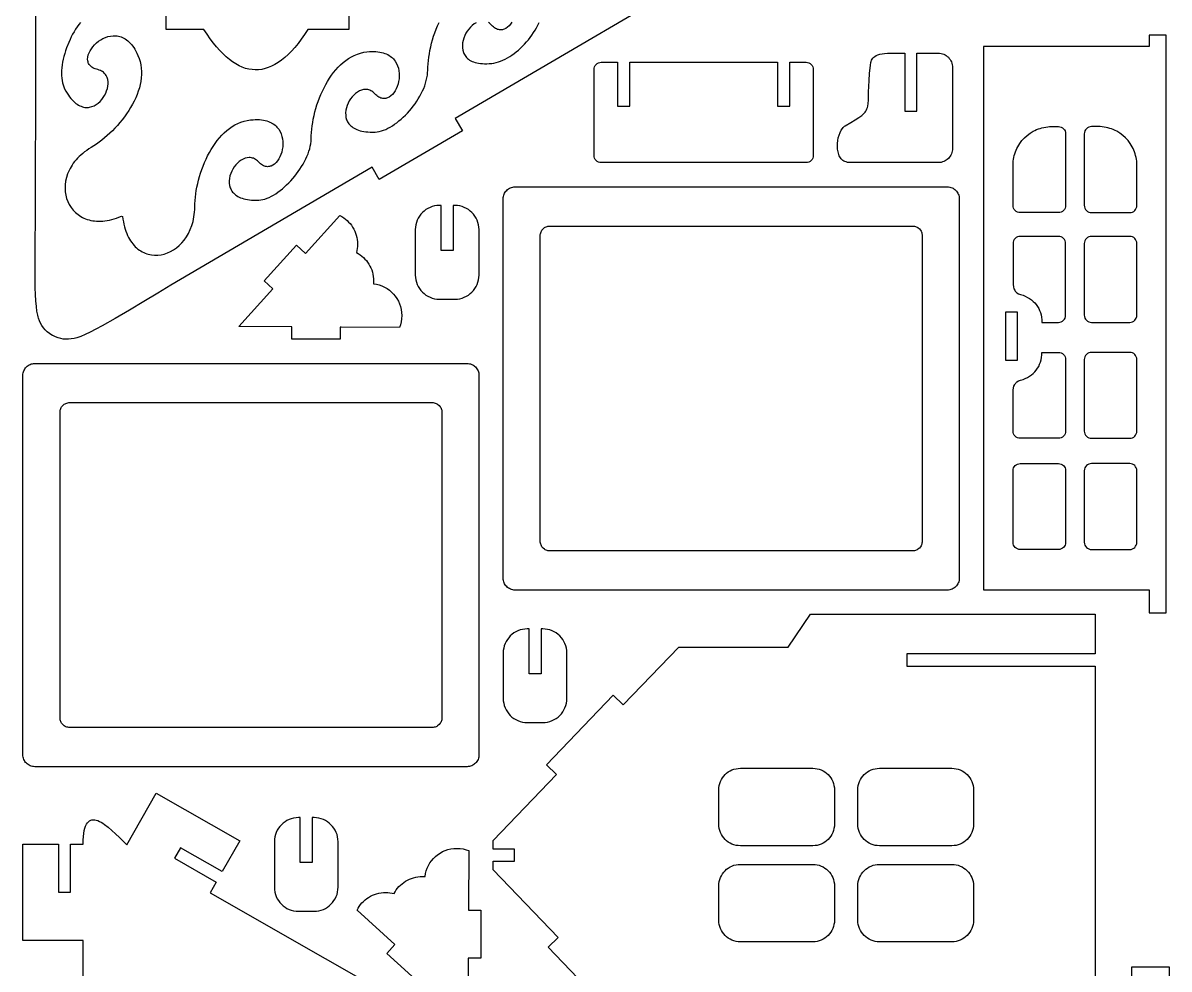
# Model space of a CAD drawing. Extents: x -399 to 499, y -399 to 499.
# Drawn here: x -399.4 to -209, y 244 to 401.2 of the extents above; entities that cross this region are included whole.
import ezdxf

# ---------------------------------------------------------------- set-up
doc = ezdxf.new("R2010")
doc.units = 0
doc.layers.add('DEFAULT_LAYER', color=1, linetype='CONTINUOUS')

msp = doc.modelspace()

# ---------------------------------------------------------------- linework, layer by layer
at = {"layer": 'DEFAULT_LAYER'}
for points in [[(-345.28, 476.3), (-345.28, 400.1), (-352.07, 400.1), (-352.63, 399.28), (-353.18, 398.5), (-353.73, 397.79), (-354.28, 397.13), (-354.83, 396.52), (-355.38, 395.97), (-355.93, 395.47), (-356.48, 395.02), (-357.03, 394.64), (-357.57, 394.3), (-358.12, 394.02), (-358.66, 393.79), (-359.2, 393.61), (-359.75, 393.49), (-360.29, 393.42), (-360.83, 393.4), (-361.37, 393.44), (-361.91, 393.52), (-362.44, 393.66), (-362.98, 393.85), (-363.52, 394.09), (-364.05, 394.39), (-364.59, 394.73), (-365.12, 395.13), (-365.65, 395.57), (-366.19, 396.07), (-366.72, 396.62), (-367.25, 397.22), (-367.78, 397.86), (-368.3, 398.56), (-368.83, 399.31), (-369.36, 400.1), (-375.62, 400.1), (-375.62, 400.1), (-375.62, 476.3)], [(-278.61, 414.06), (-327.61, 385.32), (-326.42, 383.28), (-340.22, 375.19), (-341.41, 377.23), (-355.57, 368.93), (-355.57, 368.94), (-374.84, 357.61), (-374.85, 357.62), (-377.02, 356.33), (-379.36, 354.92), (-381.75, 353.49), (-384.1, 352.11), (-386.29, 350.87), (-387.3, 350.32), (-388.24, 349.84), (-389.08, 349.44), (-389.82, 349.12), (-390.45, 348.9), (-390.71, 348.82), (-390.94, 348.78), (-391.42, 348.7), (-391.88, 348.66), (-392.31, 348.65), (-392.74, 348.69), (-393.16, 348.76), (-393.59, 348.89), (-394.03, 349.06), (-394.49, 349.28), (-394.5, 349.27), (-394.61, 349.34), (-395.01, 349.61), (-395.38, 349.9), (-395.71, 350.22), (-396.01, 350.56), (-396.27, 350.92), (-396.49, 351.3), (-396.68, 351.71), (-396.83, 352.15), (-396.91, 352.37), (-396.98, 352.63), (-397.1, 353.29), (-397.2, 354.09), (-397.28, 355.02), (-397.34, 356.07), (-397.38, 357.22), (-397.41, 359.74), (-397.41, 362.46), (-397.38, 365.25), (-397.35, 367.97), (-397.33, 370.5), (-397.34, 370.5), (-397.3, 392.86), (-397.31, 392.86), (-397.3, 409.05)], [(-389.89, 401.28), (-390.16, 400.92), (-390.43, 400.55), (-390.69, 400.15), (-390.93, 399.75), (-391.17, 399.32), (-391.4, 398.89), (-391.61, 398.44), (-391.82, 397.98), (-392.18, 397.05), (-392.34, 396.58), (-392.49, 396.1), (-392.62, 395.63), (-392.73, 395.16), (-392.83, 394.69), (-392.9, 394.22), (-392.96, 393.76), (-393, 393.31), (-393.02, 392.87), (-393.01, 392.45), (-392.99, 392.03), (-392.94, 391.64), (-392.87, 391.26), (-392.77, 390.9), (-392.65, 390.56), (-392.5, 390.24), (-392.3, 389.87), (-392.09, 389.53), (-391.88, 389.22), (-391.68, 388.93), (-391.47, 388.66), (-391.25, 388.42), (-391.04, 388.2), (-390.83, 388.01), (-390.62, 387.83), (-390.4, 387.68), (-390.19, 387.55), (-389.98, 387.44), (-389.77, 387.35), (-389.56, 387.28), (-389.35, 387.22), (-389.15, 387.18), (-388.94, 387.16), (-388.74, 387.16), (-388.54, 387.17), (-388.35, 387.2), (-387.96, 387.3), (-387.6, 387.45), (-387.25, 387.64), (-386.92, 387.88), (-386.62, 388.15), (-386.34, 388.46), (-386.09, 388.79), (-385.87, 389.15), (-385.68, 389.52), (-385.52, 389.9), (-385.4, 390.29), (-385.32, 390.68), (-385.28, 391.07), (-385.29, 391.44), (-385.34, 391.8), (-385.45, 392.14), (-385.6, 392.46), (-385.69, 392.61), (-385.8, 392.75), (-385.93, 392.88), (-386.07, 393), (-386.22, 393.11), (-386.39, 393.21), (-386.57, 393.3), (-386.77, 393.38), (-386.98, 393.44), (-387.21, 393.5), (-387.42, 393.56), (-387.62, 393.64), (-387.8, 393.73), (-387.96, 393.83), (-388.1, 393.94), (-388.23, 394.05), (-388.34, 394.18), (-388.43, 394.31), (-388.51, 394.44), (-388.57, 394.59), (-388.62, 394.74), (-388.65, 394.89), (-388.68, 395.21), (-388.65, 395.54), (-388.57, 395.89), (-388.44, 396.23), (-388.27, 396.58), (-388.06, 396.92), (-387.81, 397.25), (-387.53, 397.57), (-387.22, 397.87), (-386.88, 398.15), (-386.51, 398.4), (-386.13, 398.61), (-385.72, 398.8), (-385.3, 398.94), (-384.87, 399.03), (-384.44, 399.08), (-383.99, 399.07), (-383.77, 399.04), (-383.55, 399), (-383.33, 398.95), (-383.11, 398.87), (-382.89, 398.78), (-382.67, 398.67), (-382.45, 398.55), (-382.24, 398.4), (-382.03, 398.24), (-381.82, 398.06), (-381.61, 397.85), (-381.41, 397.63), (-381.22, 397.38), (-381.03, 397.12), (-380.84, 396.82), (-380.66, 396.51), (-380.48, 396.17), (-380.32, 395.81), (-380.11, 395.3), (-379.95, 394.77), (-379.83, 394.24), (-379.76, 393.7), (-379.72, 393.15), (-379.73, 392.61), (-379.77, 392.06), (-379.84, 391.5), (-379.95, 390.95), (-380.09, 390.4), (-380.27, 389.85), (-380.47, 389.3), (-380.7, 388.75), (-380.95, 388.21), (-381.23, 387.68), (-381.54, 387.15), (-381.86, 386.63), (-382.2, 386.12), (-382.56, 385.62), (-382.94, 385.13), (-383.33, 384.65), (-383.73, 384.19), (-384.15, 383.74), (-384.57, 383.3), (-385, 382.88), (-385.44, 382.48), (-385.88, 382.1), (-386.33, 381.73), (-386.78, 381.39), (-387.23, 381.07), (-387.67, 380.77), (-388.11, 380.5), (-388.49, 380.26), (-388.84, 380.02), (-389.18, 379.78), (-389.5, 379.52), (-389.8, 379.26), (-390.09, 379), (-390.36, 378.72), (-390.61, 378.45), (-390.84, 378.17), (-391.06, 377.88), (-391.26, 377.59), (-391.44, 377.3), (-391.61, 377.01), (-391.76, 376.71), (-392.02, 376.11), (-392.21, 375.51), (-392.35, 374.91), (-392.43, 374.31), (-392.44, 373.72), (-392.41, 373.15), (-392.32, 372.58), (-392.17, 372.04), (-391.98, 371.51), (-391.73, 371.02), (-391.44, 370.55), (-391.1, 370.11), (-390.71, 369.72), (-390.5, 369.53), (-390.28, 369.36), (-390.05, 369.2), (-389.81, 369.04), (-389.56, 368.9), (-389.3, 368.78), (-389.03, 368.66), (-388.74, 368.56), (-388.45, 368.47), (-388.15, 368.4), (-387.84, 368.34), (-387.53, 368.3), (-387.2, 368.27), (-386.86, 368.26), (-386.52, 368.26), (-386.17, 368.28), (-385.81, 368.32), (-385.44, 368.38), (-385.06, 368.45), (-384.68, 368.55), (-384.29, 368.66), (-383.89, 368.79), (-383.49, 368.94), (-383.08, 369.12), (-382.88, 369.06), (-382.82, 368.61), (-382.75, 368.17), (-382.66, 367.75), (-382.56, 367.34), (-382.45, 366.96), (-382.33, 366.59), (-382.19, 366.24), (-382.05, 365.9), (-381.89, 365.58), (-381.72, 365.28), (-381.55, 365), (-381.36, 364.73), (-381.17, 364.48), (-380.97, 364.25), (-380.76, 364.03), (-380.54, 363.83), (-380.32, 363.64), (-380.09, 363.47), (-379.85, 363.32), (-379.61, 363.18), (-379.37, 363.06), (-379.12, 362.95), (-378.86, 362.86), (-378.61, 362.78), (-378.35, 362.72), (-378.09, 362.67), (-377.56, 362.62), (-377.02, 362.63), (-376.49, 362.69), (-375.95, 362.81), (-375.43, 362.99), (-374.91, 363.21), (-374.41, 363.5), (-373.93, 363.83), (-373.47, 364.21), (-373.03, 364.65), (-372.63, 365.13), (-372.25, 365.66), (-371.92, 366.24), (-371.62, 366.86), (-371.37, 367.53), (-371.26, 367.88), (-371.17, 368.24), (-371.08, 368.61), (-371.02, 368.99), (-370.96, 369.38), (-370.92, 369.79), (-370.89, 370.2), (-370.88, 370.62), (-370.87, 371.14), (-370.83, 371.68), (-370.78, 372.23), (-370.71, 372.79), (-370.63, 373.36), (-370.52, 373.93), (-370.39, 374.51), (-370.25, 375.1), (-370.09, 375.68), (-369.91, 376.27), (-369.71, 376.85), (-369.5, 377.43), (-369.26, 378), (-369.01, 378.57), (-368.74, 379.12), (-368.46, 379.66), (-368.16, 380.19), (-367.84, 380.7), (-367.5, 381.19), (-367.14, 381.67), (-366.77, 382.12), (-366.38, 382.55), (-365.98, 382.95), (-365.56, 383.32), (-365.12, 383.67), (-364.67, 383.98), (-364.2, 384.26), (-363.71, 384.5), (-363.21, 384.71), (-362.69, 384.88), (-362.15, 385.01), (-361.6, 385.09), (-361.2, 385.13), (-360.82, 385.15), (-360.46, 385.15), (-360.12, 385.14), (-359.79, 385.11), (-359.48, 385.06), (-359.18, 385), (-358.91, 384.93), (-358.64, 384.84), (-358.39, 384.74), (-358.16, 384.63), (-357.94, 384.51), (-357.74, 384.37), (-357.55, 384.23), (-357.38, 384.07), (-357.22, 383.91), (-357.07, 383.74), (-356.93, 383.56), (-356.7, 383.18), (-356.52, 382.78), (-356.39, 382.36), (-356.3, 381.93), (-356.25, 381.49), (-356.24, 381.05), (-356.27, 380.61), (-356.34, 380.17), (-356.44, 379.75), (-356.57, 379.35), (-356.73, 378.97), (-356.92, 378.61), (-357.13, 378.29), (-357.37, 378), (-357.62, 377.76), (-357.9, 377.57), (-358.19, 377.43), (-358.33, 377.38), (-358.49, 377.34), (-358.64, 377.33), (-358.8, 377.32), (-358.96, 377.34), (-359.12, 377.37), (-359.29, 377.42), (-359.45, 377.49), (-359.62, 377.58), (-359.78, 377.69), (-359.95, 377.82), (-360.12, 377.97), (-360.28, 378.14), (-360.44, 378.29), (-360.61, 378.43), (-360.78, 378.54), (-360.95, 378.63), (-361.12, 378.71), (-361.3, 378.76), (-361.47, 378.81), (-361.65, 378.83), (-361.82, 378.84), (-362.18, 378.81), (-362.52, 378.72), (-362.86, 378.59), (-363.19, 378.4), (-363.5, 378.18), (-363.8, 377.91), (-364.07, 377.61), (-364.32, 377.29), (-364.55, 376.93), (-364.74, 376.56), (-364.9, 376.18), (-365.03, 375.78), (-365.11, 375.38), (-365.15, 374.98), (-365.14, 374.58), (-365.09, 374.19), (-364.98, 373.81), (-364.9, 373.63), (-364.81, 373.45), (-364.71, 373.28), (-364.59, 373.11), (-364.45, 372.95), (-364.3, 372.8), (-364.13, 372.66), (-363.95, 372.52), (-363.74, 372.39), (-363.52, 372.28), (-363.28, 372.17), (-363.03, 372.07), (-362.75, 371.99), (-362.46, 371.92), (-362.14, 371.85), (-361.81, 371.81), (-361.45, 371.77), (-361.07, 371.75), (-360.67, 371.75), (-360.26, 371.76), (-359.92, 371.79), (-359.58, 371.85), (-359.23, 371.95), (-358.88, 372.07), (-358.52, 372.22), (-358.15, 372.4), (-357.79, 372.6), (-357.42, 372.83), (-357.06, 373.08), (-356.69, 373.35), (-356.33, 373.64), (-355.97, 373.95), (-355.62, 374.28), (-355.27, 374.62), (-354.93, 374.98), (-354.6, 375.35), (-354.28, 375.73), (-353.97, 376.12), (-353.68, 376.52), (-353.4, 376.93), (-353.13, 377.34), (-352.88, 377.76), (-352.64, 378.19), (-352.43, 378.61), (-352.24, 379.04), (-352.06, 379.46), (-351.92, 379.89), (-351.79, 380.31), (-351.69, 380.73), (-351.61, 381.14), (-351.57, 381.54), (-351.55, 381.93), (-351.54, 382.45), (-351.5, 382.99), (-351.45, 383.54), (-351.38, 384.1), (-351.29, 384.67), (-351.19, 385.24), (-351.06, 385.83), (-350.92, 386.41), (-350.76, 387), (-350.58, 387.58), (-350.38, 388.16), (-350.17, 388.74), (-349.93, 389.31), (-349.68, 389.88), (-349.41, 390.43), (-349.13, 390.97), (-348.82, 391.5), (-348.5, 392.01), (-348.17, 392.51), (-347.81, 392.98), (-347.44, 393.43), (-347.05, 393.86), (-346.65, 394.26), (-346.23, 394.63), (-345.79, 394.98), (-345.33, 395.29), (-344.86, 395.57), (-344.38, 395.82), (-343.87, 396.02), (-343.35, 396.19), (-342.82, 396.32), (-342.27, 396.4), (-341.87, 396.44), (-341.49, 396.46), (-341.13, 396.46), (-340.79, 396.45), (-340.46, 396.42), (-340.15, 396.37), (-339.85, 396.31), (-339.57, 396.24), (-339.31, 396.15), (-339.06, 396.05), (-338.83, 395.94), (-338.61, 395.82), (-338.41, 395.68), (-338.22, 395.54), (-338.04, 395.38), (-337.88, 395.22), (-337.74, 395.05), (-337.6, 394.87), (-337.37, 394.49), (-337.19, 394.09), (-337.05, 393.67), (-336.96, 393.24), (-336.92, 392.8), (-336.91, 392.36), (-336.94, 391.92), (-337.01, 391.48), (-337.11, 391.06), (-337.24, 390.66), (-337.4, 390.28), (-337.59, 389.92), (-337.8, 389.6), (-338.04, 389.32), (-338.29, 389.07), (-338.57, 388.88), (-338.85, 388.74), (-339, 388.69), (-339.16, 388.66), (-339.31, 388.64), (-339.47, 388.63), (-339.63, 388.65), (-339.79, 388.68), (-339.95, 388.73), (-340.12, 388.8), (-340.29, 388.89), (-340.45, 389), (-340.62, 389.13), (-340.79, 389.28), (-340.95, 389.45), (-341.11, 389.6), (-341.28, 389.74), (-341.45, 389.85), (-341.62, 389.94), (-341.79, 390.02), (-341.97, 390.08), (-342.14, 390.12), (-342.32, 390.14), (-342.49, 390.15), (-342.84, 390.12), (-343.19, 390.04), (-343.53, 389.9), (-343.86, 389.71), (-344.17, 389.49), (-344.47, 389.22), (-344.74, 388.92), (-344.99, 388.6), (-345.22, 388.25), (-345.41, 387.87), (-345.57, 387.49), (-345.69, 387.09), (-345.78, 386.69), (-345.82, 386.29), (-345.81, 385.89), (-345.76, 385.5), (-345.65, 385.12), (-345.57, 384.94), (-345.48, 384.76), (-345.38, 384.59), (-345.26, 384.42), (-345.12, 384.26), (-344.97, 384.11), (-344.8, 383.97), (-344.61, 383.83), (-344.41, 383.7), (-344.19, 383.59), (-343.95, 383.48), (-343.7, 383.38), (-343.42, 383.3), (-343.12, 383.23), (-342.81, 383.17), (-342.47, 383.12), (-342.12, 383.09), (-341.74, 383.07), (-341.34, 383.06), (-340.92, 383.07), (-340.58, 383.1), (-340.24, 383.16), (-339.88, 383.26), (-339.52, 383.38), (-339.16, 383.52), (-338.79, 383.7), (-338.42, 383.9), (-338.05, 384.12), (-337.68, 384.37), (-337.32, 384.63), (-336.95, 384.92), (-336.59, 385.23), (-336.24, 385.55), (-335.89, 385.89), (-335.55, 386.24), (-335.22, 386.61), (-334.9, 386.99), (-334.59, 387.38), (-334.29, 387.78), (-334.01, 388.2), (-333.74, 388.61), (-333.49, 389.04), (-333.26, 389.47), (-333.05, 389.9), (-332.85, 390.33), (-332.68, 390.77), (-332.53, 391.21), (-332.41, 391.64), (-332.31, 392.07), (-332.23, 392.5), (-332.19, 392.93), (-332.17, 393.34), (-332.17, 393.34), (-332.15, 393.86), (-332.12, 394.4), (-332.07, 394.95), (-332, 395.51), (-331.91, 396.08), (-331.81, 396.65), (-331.68, 397.24), (-331.54, 397.82), (-331.38, 398.41), (-331.2, 398.99), (-331, 399.57), (-330.78, 400.15), (-330.55, 400.72), (-330.3, 401.29)], [(-324.14, 401.23), (-324.47, 401.03), (-324.78, 400.79), (-325.07, 400.51), (-325.35, 400.19), (-325.6, 399.85), (-325.82, 399.48), (-326.02, 399.1), (-326.18, 398.7), (-326.3, 398.29), (-326.38, 397.88), (-326.42, 397.47), (-326.41, 397.06), (-326.36, 396.67), (-326.25, 396.29), (-326.17, 396.11), (-326.08, 395.94), (-325.98, 395.77), (-325.86, 395.61), (-325.72, 395.45), (-325.57, 395.31), (-325.4, 395.17), (-325.22, 395.04), (-325.02, 394.92), (-324.8, 394.82), (-324.56, 394.72), (-324.3, 394.64), (-324.03, 394.57), (-323.73, 394.51), (-323.42, 394.47), (-323.09, 394.44), (-322.73, 394.43), (-322.36, 394.43), (-321.96, 394.45), (-321.54, 394.48), (-321.18, 394.53), (-320.81, 394.61), (-320.44, 394.72), (-320.06, 394.85), (-319.68, 395.01), (-319.31, 395.19), (-318.93, 395.39), (-318.56, 395.61), (-318.19, 395.86), (-317.82, 396.12), (-317.46, 396.4), (-317.1, 396.7), (-316.75, 397.02), (-316.41, 397.35), (-316.08, 397.69), (-315.76, 398.05), (-315.45, 398.42), (-315.15, 398.8), (-314.87, 399.19), (-314.6, 399.59), (-314.34, 400), (-314.11, 400.41), (-313.88, 400.83), (-313.68, 401.26)], [(-318.21, 401.33), (-318.42, 401.01), (-318.66, 400.73), (-318.91, 400.48), (-319.18, 400.29), (-319.47, 400.15), (-319.62, 400.1), (-319.77, 400.06), (-319.93, 400.05), (-320.09, 400.04), (-320.25, 400.06), (-320.41, 400.09), (-320.57, 400.14), (-320.74, 400.21), (-320.9, 400.3), (-321.07, 400.41), (-321.24, 400.54), (-321.41, 400.69), (-321.57, 400.86), (-321.73, 401.01), (-321.9, 401.14), (-322.07, 401.25)], [(-301.08, 236.08), (-312.16, 247.63), (-310.48, 249.25), (-321.3, 260.52), (-321.3, 261.96), (-317.74, 261.96), (-317.74, 263.96), (-321.3, 263.96), (-321.3, 265.39), (-310.78, 276.35), (-312.47, 277.96), (-301.39, 289.51), (-299.7, 287.89), (-290.47, 297.5), (-272.27, 297.5), (-268.58, 302.95), (-221.3, 302.95), (-221.3, 296.36), (-252.6, 296.36), (-252.6, 294.36), (-221.3, 294.36), (-221.3, 262.97), (-221.3, 262.95), (-221.3, 231.56)], [(-389.43, 239.32), (-389.43, 248.78), (-399.43, 248.78), (-399.43, 248.78), (-399.43, 264.78), (-393.54, 264.78), (-393.54, 256.78), (-391.54, 256.78), (-391.54, 264.78), (-389.43, 264.78), (-389.42, 265.43), (-389.38, 266.02), (-389.32, 266.55), (-389.24, 267.01), (-389.14, 267.42), (-389.02, 267.77), (-388.88, 268.07), (-388.73, 268.31), (-388.55, 268.5), (-388.37, 268.65), (-388.17, 268.75), (-387.96, 268.81), (-387.73, 268.83), (-387.49, 268.81), (-387.24, 268.76), (-386.98, 268.67), (-386.72, 268.55), (-386.44, 268.4), (-386.16, 268.23), (-385.87, 268.03), (-385.27, 267.58), (-384.66, 267.06), (-384.04, 266.49), (-383.41, 265.89), (-382.19, 264.68), (-377.3, 273.25), (-363.4, 265.33), (-366.32, 260.21), (-373.27, 264.17), (-374.26, 262.43), (-367.31, 258.47), (-368.32, 256.7), (-310.63, 223.75)], [(-333.07, 241.23), (-338.99, 246.61), (-337.65, 248.08), (-343.92, 253.81), (-343.75, 254.13), (-343.56, 254.43), (-343.34, 254.72), (-343.11, 255), (-342.86, 255.26), (-342.59, 255.5), (-342.31, 255.72), (-342, 255.92), (-341.69, 256.11), (-341.36, 256.27), (-341.02, 256.41), (-340.67, 256.52), (-340.3, 256.62), (-339.93, 256.68), (-339.55, 256.72), (-339.16, 256.74), (-338.8, 256.73), (-338.45, 256.69), (-338.11, 256.64), (-337.78, 256.56), (-337.6, 256.87), (-337.41, 257.16), (-337.19, 257.45), (-336.96, 257.71), (-336.71, 257.96), (-336.44, 258.2), (-336.16, 258.41), (-335.86, 258.61), (-335.55, 258.79), (-335.23, 258.95), (-334.89, 259.08), (-334.54, 259.19), (-334.18, 259.28), (-333.82, 259.35), (-333.44, 259.39), (-333.06, 259.4), (-332.59, 259.38), (-332.52, 259.87), (-332.41, 260.34), (-332.25, 260.79), (-332.05, 261.23), (-331.81, 261.64), (-331.54, 262.02), (-331.23, 262.38), (-330.89, 262.72), (-330.53, 263.02), (-330.13, 263.28), (-329.71, 263.52), (-329.27, 263.71), (-328.81, 263.87), (-328.33, 263.98), (-327.84, 264.05), (-327.33, 264.07), (-326.8, 264.05), (-326.29, 263.98), (-325.8, 263.85), (-325.33, 263.69), (-325.4, 254.02), (-325.4, 253.82), (-323.38, 253.82), (-323.38, 253.82), (-323.38, 245.82), (-325.46, 245.82), (-325.52, 237)], [(-215.22, 207.34), (-215.22, 244.38), (-209.01, 244.38), (-209.01, 226.45)]]:
    msp.add_lwpolyline(points, dxfattribs=at)
for points in [[(-239.84, 397.31), (-239.84, 307), (-212.3, 307), (-212.3, 303.19), (-209.5, 303.19), (-209.5, 307), (-209.5, 310.39), (-209.5, 391.99), (-209.5, 397.31), (-209.5, 399.19), (-212.3, 399.19), (-212.3, 397.31), (-239.84, 397.31)], [(-247.37, 377.99), (-251.02, 377.99), (-254.66, 377.99), (-258.3, 377.99), (-261.94, 377.99), (-262.19, 378), (-262.42, 378.04), (-262.65, 378.1), (-262.87, 378.18), (-263.05, 378.26), (-263.21, 378.37), (-263.36, 378.5), (-263.49, 378.64), (-263.61, 378.8), (-263.72, 378.97), (-263.81, 379.15), (-263.89, 379.35), (-264.01, 379.77), (-264.08, 380.22), (-264.11, 380.7), (-264.1, 381.18), (-264.05, 381.66), (-263.96, 382.13), (-263.84, 382.58), (-263.68, 383), (-263.5, 383.37), (-263.29, 383.69), (-263.18, 383.83), (-263.06, 383.95), (-262.93, 384.05), (-262.81, 384.13), (-261.9, 384.64), (-261.14, 385.09), (-260.53, 385.48), (-260.04, 385.85), (-259.84, 386.03), (-259.67, 386.21), (-259.52, 386.38), (-259.39, 386.56), (-259.29, 386.75), (-259.2, 386.94), (-259.13, 387.15), (-259.07, 387.36), (-258.99, 387.84), (-258.95, 388.39), (-258.92, 389.77), (-258.9, 390.64), (-258.86, 391.66), (-258.77, 392.83), (-258.63, 394.18), (-258.56, 394.61), (-258.51, 394.81), (-258.43, 395.01), (-258.34, 395.19), (-258.21, 395.36), (-258.06, 395.51), (-257.87, 395.65), (-257.65, 395.78), (-257.38, 395.89), (-257.06, 395.99), (-256.7, 396.07), (-256.28, 396.13), (-255.8, 396.17), (-255.26, 396.19), (-254.66, 396.19), (-252.93, 396.18), (-252.93, 386.56), (-250.93, 386.56), (-250.93, 396.19), (-247.37, 396.19), (-247.13, 396.18), (-246.89, 396.14), (-246.66, 396.08), (-246.44, 396), (-246.23, 395.9), (-246.03, 395.78), (-245.85, 395.64), (-245.68, 395.49), (-245.52, 395.31), (-245.38, 395.13), (-245.26, 394.93), (-245.16, 394.72), (-245.08, 394.5), (-245.02, 394.27), (-244.99, 394.03), (-244.97, 393.79), (-244.97, 390.44), (-244.97, 387.09), (-244.97, 383.74), (-244.97, 380.39), (-244.99, 380.14), (-245.02, 379.9), (-245.08, 379.67), (-245.16, 379.45), (-245.26, 379.25), (-245.38, 379.05), (-245.52, 378.86), (-245.68, 378.69), (-245.85, 378.54), (-246.03, 378.4), (-246.23, 378.28), (-246.44, 378.18), (-246.66, 378.1), (-246.89, 378.04), (-247.13, 378), (-247.37, 377.99)], [(-269.32, 377.99), (-303.34, 377.99), (-303.58, 378.01), (-303.81, 378.08), (-304.01, 378.19), (-304.19, 378.34), (-304.34, 378.52), (-304.45, 378.72), (-304.52, 378.95), (-304.54, 379.19), (-304.54, 393.46), (-304.52, 393.7), (-304.45, 393.92), (-304.34, 394.13), (-304.19, 394.3), (-304.01, 394.45), (-303.81, 394.56), (-303.58, 394.63), (-303.34, 394.66), (-300.62, 394.66), (-300.62, 387.37), (-298.62, 387.37), (-298.62, 394.66), (-274.04, 394.66), (-274.04, 387.37), (-272.04, 387.37), (-272.04, 394.66), (-269.32, 394.66), (-269.08, 394.63), (-268.85, 394.56), (-268.65, 394.45), (-268.47, 394.3), (-268.32, 394.13), (-268.21, 393.92), (-268.14, 393.7), (-268.12, 393.46), (-268.12, 379.19), (-268.14, 378.95), (-268.21, 378.72), (-268.32, 378.52), (-268.47, 378.34), (-268.65, 378.19), (-268.85, 378.08), (-269.08, 378.01), (-269.32, 377.99)], [(-226.19, 382.78), (-226.19, 370.9), (-226.21, 370.66), (-226.28, 370.43), (-226.4, 370.23), (-226.54, 370.05), (-226.72, 369.9), (-226.92, 369.79), (-227.15, 369.72), (-227.39, 369.7), (-233.72, 369.7), (-233.96, 369.72), (-234.19, 369.79), (-234.39, 369.9), (-234.57, 370.05), (-234.72, 370.23), (-234.83, 370.43), (-234.9, 370.66), (-234.92, 370.9), (-234.92, 377.58), (-234.91, 377.91), (-234.89, 378.24), (-234.85, 378.56), (-234.79, 378.87), (-234.72, 379.18), (-234.63, 379.48), (-234.53, 379.78), (-234.42, 380.07), (-234.29, 380.35), (-234.15, 380.63), (-233.82, 381.16), (-233.45, 381.65), (-233.04, 382.1), (-232.59, 382.52), (-232.09, 382.89), (-231.57, 383.21), (-231.29, 383.35), (-231.01, 383.48), (-230.72, 383.59), (-230.42, 383.69), (-230.12, 383.78), (-229.81, 383.85), (-229.49, 383.91), (-229.17, 383.95), (-228.85, 383.98), (-228.52, 383.98), (-227.39, 383.98), (-227.15, 383.96), (-226.92, 383.89), (-226.72, 383.78), (-226.54, 383.63), (-226.4, 383.45), (-226.28, 383.25), (-226.21, 383.02), (-226.19, 382.78)], [(-223.09, 382.78), (-223.09, 370.9), (-223.06, 370.66), (-222.99, 370.43), (-222.88, 370.23), (-222.73, 370.05), (-222.56, 369.9), (-222.35, 369.79), (-222.13, 369.72), (-221.89, 369.7), (-215.55, 369.7), (-215.31, 369.72), (-215.09, 369.79), (-214.88, 369.9), (-214.71, 370.05), (-214.56, 370.23), (-214.45, 370.43), (-214.38, 370.66), (-214.35, 370.9), (-214.35, 377.58), (-214.36, 377.91), (-214.39, 378.24), (-214.43, 378.56), (-214.48, 378.87), (-214.56, 379.18), (-214.64, 379.48), (-214.74, 379.78), (-214.86, 380.07), (-214.99, 380.35), (-215.13, 380.63), (-215.45, 381.16), (-215.82, 381.65), (-216.23, 382.1), (-216.69, 382.52), (-217.18, 382.89), (-217.71, 383.21), (-217.99, 383.35), (-218.27, 383.48), (-218.56, 383.59), (-218.86, 383.69), (-219.16, 383.78), (-219.47, 383.85), (-219.78, 383.91), (-220.1, 383.95), (-220.43, 383.98), (-220.75, 383.98), (-221.89, 383.98), (-222.13, 383.96), (-222.35, 383.89), (-222.56, 383.78), (-222.73, 383.63), (-222.88, 383.45), (-222.99, 383.25), (-223.06, 383.02), (-223.09, 382.78)], [(-243.86, 371.99), (-243.86, 308.96), (-243.87, 308.76), (-243.9, 308.56), (-243.95, 308.37), (-244.02, 308.19), (-244.1, 308.02), (-244.2, 307.86), (-244.32, 307.7), (-244.44, 307.56), (-244.58, 307.43), (-244.74, 307.32), (-244.9, 307.22), (-245.07, 307.14), (-245.26, 307.07), (-245.45, 307.02), (-245.64, 306.99), (-245.84, 306.98), (-317.65, 306.98), (-317.86, 306.99), (-318.05, 307.02), (-318.24, 307.07), (-318.42, 307.14), (-318.6, 307.22), (-318.76, 307.32), (-318.91, 307.43), (-319.05, 307.56), (-319.18, 307.7), (-319.3, 307.86), (-319.4, 308.02), (-319.48, 308.19), (-319.55, 308.37), (-319.6, 308.56), (-319.63, 308.76), (-319.64, 308.96), (-319.64, 371.99), (-319.63, 372.19), (-319.6, 372.39), (-319.55, 372.58), (-319.48, 372.76), (-319.4, 372.93), (-319.3, 373.09), (-319.18, 373.25), (-319.05, 373.39), (-318.91, 373.52), (-318.76, 373.63), (-318.6, 373.73), (-318.42, 373.81), (-318.24, 373.88), (-318.05, 373.93), (-317.86, 373.96), (-317.65, 373.97), (-245.84, 373.97), (-245.64, 373.96), (-245.45, 373.93), (-245.26, 373.88), (-245.07, 373.81), (-244.9, 373.73), (-244.74, 373.63), (-244.58, 373.52), (-244.44, 373.39), (-244.32, 373.25), (-244.2, 373.09), (-244.1, 372.93), (-244.02, 372.76), (-243.95, 372.58), (-243.9, 372.39), (-243.87, 372.19), (-243.86, 371.99)], [(-327.65, 370.87), (-327.94, 370.87), (-327.94, 363.39), (-329.94, 363.39), (-329.94, 370.87), (-330.24, 370.87), (-330.64, 370.85), (-331.04, 370.79), (-331.42, 370.69), (-331.79, 370.55), (-332.14, 370.38), (-332.47, 370.18), (-332.78, 369.95), (-333.06, 369.69), (-333.32, 369.41), (-333.55, 369.1), (-333.75, 368.77), (-333.92, 368.42), (-334.06, 368.05), (-334.15, 367.67), (-334.22, 367.27), (-334.24, 366.87), (-334.24, 359.31), (-334.22, 358.9), (-334.15, 358.51), (-334.06, 358.12), (-333.92, 357.76), (-333.75, 357.41), (-333.55, 357.08), (-333.32, 356.77), (-333.06, 356.48), (-332.78, 356.23), (-332.47, 356), (-332.14, 355.79), (-331.79, 355.63), (-331.42, 355.49), (-331.04, 355.39), (-330.64, 355.33), (-330.24, 355.31), (-327.65, 355.31), (-327.24, 355.33), (-326.85, 355.39), (-326.47, 355.49), (-326.1, 355.63), (-325.75, 355.79), (-325.42, 356), (-325.11, 356.23), (-324.83, 356.48), (-324.57, 356.77), (-324.34, 357.08), (-324.14, 357.41), (-323.97, 357.76), (-323.83, 358.12), (-323.73, 358.51), (-323.67, 358.9), (-323.65, 359.31), (-323.65, 366.87), (-323.67, 367.27), (-323.73, 367.67), (-323.83, 368.05), (-323.97, 368.42), (-324.14, 368.77), (-324.34, 369.1), (-324.57, 369.41), (-324.83, 369.69), (-325.11, 369.95), (-325.42, 370.18), (-325.75, 370.38), (-326.1, 370.55), (-326.47, 370.69), (-326.85, 370.79), (-327.24, 370.85), (-327.65, 370.87)], [(-346.75, 348.65), (-354.75, 348.65), (-354.75, 350.73), (-363.57, 350.79), (-357.89, 357.02), (-359.34, 358.34), (-353.97, 364.26), (-352.49, 362.92), (-346.77, 369.19), (-346.45, 369.02), (-346.14, 368.83), (-345.85, 368.61), (-345.58, 368.38), (-345.32, 368.13), (-345.08, 367.86), (-344.85, 367.58), (-344.65, 367.27), (-344.47, 366.96), (-344.31, 366.63), (-344.17, 366.29), (-344.05, 365.94), (-343.96, 365.57), (-343.89, 365.2), (-343.85, 364.82), (-343.84, 364.43), (-343.85, 364.07), (-343.88, 363.72), (-343.94, 363.38), (-344.02, 363.05), (-343.71, 362.87), (-343.41, 362.68), (-343.13, 362.46), (-342.86, 362.23), (-342.61, 361.98), (-342.37, 361.71), (-342.16, 361.43), (-341.96, 361.13), (-341.78, 360.82), (-341.63, 360.5), (-341.49, 360.16), (-341.38, 359.81), (-341.29, 359.45), (-341.23, 359.09), (-341.19, 358.71), (-341.17, 358.33), (-341.19, 357.86), (-340.71, 357.79), (-340.23, 357.67), (-339.78, 357.52), (-339.35, 357.32), (-338.94, 357.08), (-338.55, 356.81), (-338.19, 356.5), (-337.86, 356.16), (-337.56, 355.8), (-337.29, 355.4), (-337.06, 354.98), (-336.86, 354.54), (-336.71, 354.08), (-336.59, 353.6), (-336.52, 353.11), (-336.5, 352.6), (-336.52, 352.07), (-336.6, 351.56), (-336.72, 351.07), (-336.88, 350.6), (-346.55, 350.67), (-346.75, 350.67), (-346.75, 348.65)], [(-250.02, 365.86), (-250.02, 315.09), (-250.03, 314.92), (-250.06, 314.76), (-250.1, 314.61), (-250.15, 314.47), (-250.22, 314.33), (-250.3, 314.19), (-250.49, 313.96), (-250.73, 313.76), (-250.86, 313.68), (-251, 313.61), (-251.15, 313.56), (-251.3, 313.52), (-251.46, 313.5), (-251.62, 313.49), (-311.88, 313.49), (-312.04, 313.5), (-312.2, 313.52), (-312.35, 313.56), (-312.5, 313.61), (-312.64, 313.68), (-312.77, 313.76), (-313, 313.96), (-313.2, 314.19), (-313.28, 314.33), (-313.35, 314.47), (-313.4, 314.61), (-313.44, 314.76), (-313.47, 314.92), (-313.47, 315.09), (-313.47, 365.86), (-313.47, 366.03), (-313.44, 366.19), (-313.4, 366.34), (-313.35, 366.49), (-313.28, 366.62), (-313.2, 366.76), (-313, 366.99), (-312.77, 367.19), (-312.64, 367.27), (-312.5, 367.34), (-312.35, 367.39), (-312.2, 367.43), (-312.04, 367.45), (-311.88, 367.46), (-251.62, 367.46), (-251.46, 367.45), (-251.3, 367.43), (-251.15, 367.39), (-251, 367.34), (-250.86, 367.27), (-250.73, 367.19), (-250.49, 366.99), (-250.3, 366.76), (-250.22, 366.62), (-250.15, 366.49), (-250.1, 366.34), (-250.06, 366.19), (-250.03, 366.03), (-250.02, 365.86)], [(-233.67, 356.08), (-233.27, 355.95), (-232.89, 355.79), (-232.53, 355.61), (-232.19, 355.41), (-231.88, 355.19), (-231.59, 354.95), (-231.32, 354.69), (-231.08, 354.4), (-230.86, 354.1), (-230.67, 353.78), (-230.51, 353.44), (-230.37, 353.07), (-230.26, 352.69), (-230.18, 352.3), (-230.14, 351.88), (-230.12, 351.45), (-228.24, 351.45), (-227.39, 351.45), (-227.15, 351.47), (-226.92, 351.54), (-226.72, 351.65), (-226.54, 351.8), (-226.4, 351.98), (-226.28, 352.18), (-226.21, 352.41), (-226.19, 352.65), (-226.19, 364.54), (-226.21, 364.78), (-226.28, 365), (-226.4, 365.21), (-226.54, 365.38), (-226.72, 365.53), (-226.92, 365.64), (-227.15, 365.71), (-227.39, 365.74), (-233.72, 365.74), (-233.96, 365.71), (-234.19, 365.64), (-234.39, 365.53), (-234.57, 365.38), (-234.72, 365.21), (-234.83, 365), (-234.9, 364.78), (-234.92, 364.54), (-234.92, 359.66), (-234.92, 358.14), (-234.91, 357.73), (-234.86, 357.36), (-234.78, 357.05), (-234.66, 356.78), (-234.58, 356.66), (-234.49, 356.55), (-234.39, 356.45), (-234.28, 356.36), (-234, 356.21), (-233.67, 356.08)], [(-223.09, 364.54), (-223.09, 352.65), (-223.06, 352.41), (-222.99, 352.18), (-222.88, 351.98), (-222.73, 351.8), (-222.56, 351.65), (-222.35, 351.54), (-222.13, 351.47), (-221.89, 351.45), (-215.55, 351.45), (-215.31, 351.47), (-215.09, 351.54), (-214.88, 351.65), (-214.71, 351.8), (-214.56, 351.98), (-214.45, 352.18), (-214.38, 352.41), (-214.35, 352.65), (-214.35, 364.54), (-214.38, 364.78), (-214.45, 365), (-214.56, 365.21), (-214.71, 365.38), (-214.88, 365.53), (-215.09, 365.64), (-215.31, 365.71), (-215.55, 365.74), (-221.89, 365.74), (-222.13, 365.71), (-222.35, 365.64), (-222.56, 365.53), (-222.73, 365.38), (-222.88, 365.21), (-222.99, 365), (-223.06, 364.78), (-223.09, 364.54)], [(-236.17, 353.16), (-236.17, 345.16), (-234.17, 345.16), (-234.17, 353.16), (-236.17, 353.16)], [(-233.67, 341.84), (-233.27, 341.98), (-232.89, 342.13), (-232.53, 342.31), (-232.19, 342.51), (-231.88, 342.73), (-231.59, 342.97), (-231.32, 343.24), (-231.08, 343.52), (-230.86, 343.82), (-230.67, 344.15), (-230.51, 344.49), (-230.37, 344.85), (-230.26, 345.23), (-230.18, 345.63), (-230.14, 346.04), (-230.12, 346.47), (-228.24, 346.47), (-227.39, 346.47), (-227.15, 346.45), (-226.92, 346.38), (-226.72, 346.27), (-226.54, 346.12), (-226.4, 345.94), (-226.28, 345.74), (-226.21, 345.52), (-226.19, 345.27), (-226.19, 333.39), (-226.21, 333.15), (-226.28, 332.92), (-226.4, 332.72), (-226.54, 332.54), (-226.72, 332.39), (-226.92, 332.28), (-227.15, 332.21), (-227.39, 332.19), (-233.72, 332.19), (-233.96, 332.21), (-234.19, 332.28), (-234.39, 332.39), (-234.57, 332.54), (-234.72, 332.72), (-234.83, 332.92), (-234.9, 333.15), (-234.92, 333.39), (-234.92, 338.27), (-234.92, 339.78), (-234.91, 340.2), (-234.86, 340.56), (-234.78, 340.87), (-234.66, 341.14), (-234.58, 341.26), (-234.49, 341.37), (-234.39, 341.47), (-234.28, 341.56), (-234, 341.72), (-233.67, 341.84)], [(-223.09, 345.27), (-223.09, 333.39), (-223.06, 333.15), (-222.99, 332.92), (-222.88, 332.72), (-222.73, 332.54), (-222.56, 332.39), (-222.35, 332.28), (-222.13, 332.21), (-221.89, 332.19), (-215.55, 332.19), (-215.31, 332.21), (-215.09, 332.28), (-214.88, 332.39), (-214.71, 332.54), (-214.56, 332.72), (-214.45, 332.92), (-214.38, 333.15), (-214.35, 333.39), (-214.35, 345.27), (-214.38, 345.52), (-214.45, 345.74), (-214.56, 345.94), (-214.71, 346.12), (-214.88, 346.27), (-215.09, 346.38), (-215.31, 346.45), (-215.55, 346.47), (-221.89, 346.47), (-222.13, 346.45), (-222.35, 346.38), (-222.56, 346.27), (-222.73, 346.12), (-222.88, 345.94), (-222.99, 345.74), (-223.06, 345.52), (-223.09, 345.27)], [(-323.66, 342.65), (-323.66, 279.62), (-323.67, 279.42), (-323.7, 279.23), (-323.75, 279.04), (-323.81, 278.85), (-323.9, 278.68), (-324, 278.52), (-324.11, 278.36), (-324.24, 278.22), (-324.38, 278.09), (-324.53, 277.98), (-324.7, 277.88), (-324.87, 277.8), (-325.05, 277.73), (-325.24, 277.68), (-325.44, 277.65), (-325.64, 277.64), (-397.45, 277.64), (-397.65, 277.65), (-397.85, 277.68), (-398.04, 277.73), (-398.22, 277.8), (-398.39, 277.88), (-398.56, 277.98), (-398.71, 278.09), (-398.85, 278.22), (-398.98, 278.36), (-399.09, 278.52), (-399.19, 278.68), (-399.28, 278.85), (-399.34, 279.04), (-399.39, 279.23), (-399.42, 279.42), (-399.43, 279.62), (-399.43, 342.65), (-399.42, 342.85), (-399.39, 343.05), (-399.34, 343.24), (-399.28, 343.42), (-399.19, 343.59), (-399.09, 343.76), (-398.98, 343.91), (-398.85, 344.05), (-398.71, 344.18), (-398.56, 344.29), (-398.39, 344.39), (-398.22, 344.48), (-398.04, 344.54), (-397.85, 344.59), (-397.65, 344.62), (-397.45, 344.63), (-325.64, 344.63), (-325.44, 344.62), (-325.24, 344.59), (-325.05, 344.54), (-324.87, 344.48), (-324.7, 344.39), (-324.53, 344.29), (-324.38, 344.18), (-324.24, 344.05), (-324.11, 343.91), (-324, 343.76), (-323.9, 343.59), (-323.81, 343.42), (-323.75, 343.24), (-323.7, 343.05), (-323.67, 342.85), (-323.66, 342.65)], [(-329.82, 336.53), (-329.82, 285.75), (-329.83, 285.58), (-329.85, 285.43), (-329.89, 285.27), (-329.95, 285.13), (-330.01, 284.99), (-330.09, 284.86), (-330.29, 284.62), (-330.53, 284.42), (-330.66, 284.34), (-330.8, 284.28), (-330.94, 284.22), (-331.1, 284.18), (-331.26, 284.16), (-331.42, 284.15), (-391.67, 284.15), (-391.83, 284.16), (-391.99, 284.18), (-392.14, 284.22), (-392.29, 284.28), (-392.43, 284.34), (-392.56, 284.42), (-392.8, 284.62), (-393, 284.86), (-393.08, 284.99), (-393.14, 285.13), (-393.2, 285.27), (-393.24, 285.43), (-393.26, 285.58), (-393.27, 285.75), (-393.27, 336.53), (-393.26, 336.69), (-393.24, 336.85), (-393.2, 337), (-393.14, 337.15), (-393.08, 337.29), (-393, 337.42), (-392.8, 337.65), (-392.56, 337.85), (-392.43, 337.93), (-392.29, 338), (-392.14, 338.05), (-391.99, 338.09), (-391.83, 338.12), (-391.67, 338.12), (-331.42, 338.12), (-331.26, 338.12), (-331.1, 338.09), (-330.94, 338.05), (-330.8, 338), (-330.66, 337.93), (-330.53, 337.85), (-330.29, 337.65), (-330.09, 337.42), (-330.01, 337.29), (-329.95, 337.15), (-329.89, 337), (-329.85, 336.85), (-329.83, 336.69), (-329.82, 336.53)], [(-226.19, 326.81), (-226.19, 314.92), (-226.21, 314.68), (-226.28, 314.45), (-226.4, 314.25), (-226.54, 314.07), (-226.72, 313.93), (-226.92, 313.81), (-227.15, 313.74), (-227.39, 313.72), (-233.72, 313.72), (-233.96, 313.74), (-234.19, 313.81), (-234.39, 313.93), (-234.57, 314.07), (-234.72, 314.25), (-234.83, 314.45), (-234.9, 314.68), (-234.92, 314.92), (-234.92, 326.81), (-234.9, 327.05), (-234.83, 327.27), (-234.72, 327.48), (-234.57, 327.65), (-234.39, 327.8), (-234.19, 327.91), (-233.96, 327.98), (-233.72, 328.01), (-227.39, 328.01), (-227.15, 327.98), (-226.92, 327.91), (-226.72, 327.8), (-226.54, 327.65), (-226.4, 327.48), (-226.28, 327.27), (-226.21, 327.05), (-226.19, 326.81)], [(-223.09, 326.81), (-223.09, 314.92), (-223.06, 314.68), (-222.99, 314.45), (-222.88, 314.25), (-222.73, 314.07), (-222.56, 313.93), (-222.35, 313.81), (-222.13, 313.74), (-221.89, 313.72), (-215.55, 313.72), (-215.31, 313.74), (-215.09, 313.81), (-214.88, 313.93), (-214.71, 314.07), (-214.56, 314.25), (-214.45, 314.45), (-214.38, 314.68), (-214.35, 314.92), (-214.35, 326.81), (-214.38, 327.05), (-214.45, 327.27), (-214.56, 327.48), (-214.71, 327.65), (-214.88, 327.8), (-215.09, 327.91), (-215.31, 327.98), (-215.55, 328.01), (-221.89, 328.01), (-222.13, 327.98), (-222.35, 327.91), (-222.56, 327.8), (-222.73, 327.65), (-222.88, 327.48), (-222.99, 327.27), (-223.06, 327.05), (-223.09, 326.81)], [(-313.05, 300.53), (-313.35, 300.53), (-313.35, 293.06), (-315.35, 293.06), (-315.35, 300.53), (-315.64, 300.53), (-316.04, 300.51), (-316.44, 300.45), (-316.82, 300.35), (-317.19, 300.22), (-317.54, 300.05), (-317.87, 299.85), (-318.18, 299.62), (-318.46, 299.36), (-318.72, 299.07), (-318.95, 298.76), (-319.15, 298.43), (-319.32, 298.09), (-319.46, 297.72), (-319.56, 297.34), (-319.62, 296.94), (-319.64, 296.53), (-319.64, 288.97), (-319.62, 288.57), (-319.56, 288.17), (-319.46, 287.79), (-319.32, 287.42), (-319.15, 287.07), (-318.95, 286.74), (-318.72, 286.43), (-318.46, 286.15), (-318.18, 285.89), (-317.87, 285.66), (-317.54, 285.46), (-317.19, 285.29), (-316.82, 285.16), (-316.44, 285.06), (-316.04, 285), (-315.64, 284.97), (-313.05, 284.97), (-312.65, 285), (-312.25, 285.06), (-311.87, 285.16), (-311.5, 285.29), (-311.15, 285.46), (-310.82, 285.66), (-310.51, 285.89), (-310.23, 286.15), (-309.97, 286.43), (-309.74, 286.74), (-309.54, 287.07), (-309.37, 287.42), (-309.23, 287.79), (-309.14, 288.17), (-309.07, 288.57), (-309.05, 288.97), (-309.05, 296.53), (-309.07, 296.94), (-309.14, 297.34), (-309.23, 297.72), (-309.37, 298.09), (-309.54, 298.43), (-309.74, 298.76), (-309.97, 299.07), (-310.23, 299.36), (-310.51, 299.62), (-310.82, 299.85), (-311.15, 300.05), (-311.5, 300.22), (-311.87, 300.35), (-312.25, 300.45), (-312.65, 300.51), (-313.05, 300.53)], [(-268.2, 264.5), (-280.23, 264.5), (-280.59, 264.52), (-280.95, 264.57), (-281.3, 264.66), (-281.63, 264.78), (-281.94, 264.94), (-282.24, 265.12), (-282.51, 265.32), (-282.77, 265.56), (-283, 265.81), (-283.21, 266.09), (-283.39, 266.39), (-283.54, 266.7), (-283.67, 267.03), (-283.75, 267.38), (-283.81, 267.73), (-283.83, 268.1), (-283.83, 273.78), (-283.81, 274.14), (-283.75, 274.5), (-283.67, 274.84), (-283.54, 275.17), (-283.39, 275.49), (-283.21, 275.79), (-283, 276.06), (-282.77, 276.32), (-282.51, 276.55), (-282.24, 276.76), (-281.94, 276.94), (-281.63, 277.09), (-281.3, 277.21), (-280.95, 277.3), (-280.59, 277.36), (-280.23, 277.38), (-268.2, 277.38), (-267.83, 277.36), (-267.48, 277.3), (-267.13, 277.21), (-266.8, 277.09), (-266.49, 276.94), (-266.19, 276.76), (-265.92, 276.55), (-265.66, 276.32), (-265.43, 276.06), (-265.22, 275.79), (-265.04, 275.49), (-264.89, 275.17), (-264.76, 274.84), (-264.68, 274.5), (-264.62, 274.14), (-264.6, 273.78), (-264.6, 268.1), (-264.62, 267.73), (-264.68, 267.38), (-264.76, 267.03), (-264.89, 266.7), (-265.04, 266.39), (-265.22, 266.09), (-265.43, 265.81), (-265.66, 265.56), (-265.92, 265.32), (-266.19, 265.12), (-266.49, 264.94), (-266.8, 264.78), (-267.13, 264.66), (-267.48, 264.57), (-267.83, 264.52), (-268.2, 264.5)], [(-245.09, 264.5), (-257.12, 264.5), (-257.49, 264.52), (-257.84, 264.57), (-258.19, 264.66), (-258.52, 264.78), (-258.83, 264.94), (-259.13, 265.12), (-259.41, 265.32), (-259.66, 265.56), (-259.9, 265.81), (-260.1, 266.09), (-260.28, 266.39), (-260.44, 266.7), (-260.56, 267.03), (-260.65, 267.38), (-260.7, 267.73), (-260.72, 268.1), (-260.72, 273.78), (-260.7, 274.14), (-260.65, 274.5), (-260.56, 274.84), (-260.44, 275.17), (-260.28, 275.49), (-260.1, 275.79), (-259.9, 276.06), (-259.66, 276.32), (-259.41, 276.55), (-259.13, 276.76), (-258.83, 276.94), (-258.52, 277.09), (-258.19, 277.21), (-257.84, 277.3), (-257.49, 277.36), (-257.12, 277.38), (-245.09, 277.38), (-244.73, 277.36), (-244.37, 277.3), (-244.03, 277.21), (-243.7, 277.09), (-243.38, 276.94), (-243.09, 276.76), (-242.81, 276.55), (-242.55, 276.32), (-242.32, 276.06), (-242.11, 275.79), (-241.93, 275.49), (-241.78, 275.17), (-241.66, 274.84), (-241.57, 274.5), (-241.51, 274.14), (-241.49, 273.78), (-241.49, 268.1), (-241.51, 267.73), (-241.57, 267.38), (-241.66, 267.03), (-241.78, 266.7), (-241.93, 266.39), (-242.11, 266.09), (-242.32, 265.81), (-242.55, 265.56), (-242.81, 265.32), (-243.09, 265.12), (-243.38, 264.94), (-243.7, 264.78), (-244.03, 264.66), (-244.37, 264.57), (-244.73, 264.52), (-245.09, 264.5)], [(-351.07, 269.17), (-351.37, 269.17), (-351.37, 261.7), (-353.37, 261.7), (-353.37, 269.17), (-353.66, 269.17), (-354.06, 269.15), (-354.46, 269.09), (-354.84, 268.99), (-355.21, 268.86), (-355.56, 268.69), (-355.89, 268.49), (-356.2, 268.26), (-356.48, 268), (-356.74, 267.71), (-356.97, 267.41), (-357.17, 267.08), (-357.34, 266.73), (-357.48, 266.36), (-357.58, 265.98), (-357.64, 265.58), (-357.66, 265.17), (-357.66, 257.62), (-357.64, 257.21), (-357.58, 256.81), (-357.48, 256.43), (-357.34, 256.06), (-357.17, 255.71), (-356.97, 255.38), (-356.74, 255.08), (-356.48, 254.79), (-356.2, 254.53), (-355.89, 254.3), (-355.56, 254.1), (-355.21, 253.93), (-354.84, 253.8), (-354.46, 253.7), (-354.06, 253.64), (-353.66, 253.62), (-351.07, 253.62), (-350.67, 253.64), (-350.27, 253.7), (-349.89, 253.8), (-349.52, 253.93), (-349.17, 254.1), (-348.84, 254.3), (-348.53, 254.53), (-348.25, 254.79), (-347.99, 255.08), (-347.76, 255.38), (-347.56, 255.71), (-347.39, 256.06), (-347.25, 256.43), (-347.16, 256.81), (-347.09, 257.21), (-347.07, 257.62), (-347.07, 265.17), (-347.09, 265.58), (-347.16, 265.98), (-347.25, 266.36), (-347.39, 266.73), (-347.56, 267.08), (-347.76, 267.41), (-347.99, 267.71), (-348.25, 268), (-348.53, 268.26), (-348.84, 268.49), (-349.17, 268.69), (-349.52, 268.86), (-349.89, 268.99), (-350.27, 269.09), (-350.67, 269.15), (-351.07, 269.17)], [(-268.2, 248.54), (-280.23, 248.54), (-280.59, 248.56), (-280.95, 248.61), (-281.3, 248.7), (-281.63, 248.82), (-281.94, 248.97), (-282.24, 249.15), (-282.51, 249.36), (-282.77, 249.59), (-283, 249.85), (-283.21, 250.13), (-283.39, 250.42), (-283.54, 250.74), (-283.67, 251.07), (-283.75, 251.41), (-283.81, 251.77), (-283.83, 252.14), (-283.83, 257.81), (-283.81, 258.18), (-283.75, 258.54), (-283.67, 258.88), (-283.54, 259.21), (-283.39, 259.53), (-283.21, 259.82), (-283, 260.1), (-282.77, 260.36), (-282.51, 260.59), (-282.24, 260.8), (-281.94, 260.98), (-281.63, 261.13), (-281.3, 261.25), (-280.95, 261.34), (-280.59, 261.39), (-280.23, 261.41), (-268.2, 261.41), (-267.83, 261.39), (-267.48, 261.34), (-267.13, 261.25), (-266.8, 261.13), (-266.49, 260.98), (-266.19, 260.8), (-265.92, 260.59), (-265.66, 260.36), (-265.43, 260.1), (-265.22, 259.82), (-265.04, 259.53), (-264.89, 259.21), (-264.76, 258.88), (-264.68, 258.54), (-264.62, 258.18), (-264.6, 257.81), (-264.6, 252.14), (-264.62, 251.77), (-264.68, 251.41), (-264.76, 251.07), (-264.89, 250.74), (-265.04, 250.42), (-265.22, 250.13), (-265.43, 249.85), (-265.66, 249.59), (-265.92, 249.36), (-266.19, 249.15), (-266.49, 248.97), (-266.8, 248.82), (-267.13, 248.7), (-267.48, 248.61), (-267.83, 248.56), (-268.2, 248.54)], [(-245.09, 248.54), (-257.12, 248.54), (-257.49, 248.56), (-257.84, 248.61), (-258.19, 248.7), (-258.52, 248.82), (-258.83, 248.97), (-259.13, 249.15), (-259.41, 249.36), (-259.66, 249.59), (-259.9, 249.85), (-260.1, 250.13), (-260.28, 250.42), (-260.44, 250.74), (-260.56, 251.07), (-260.65, 251.41), (-260.7, 251.77), (-260.72, 252.14), (-260.72, 257.81), (-260.7, 258.18), (-260.65, 258.54), (-260.56, 258.88), (-260.44, 259.21), (-260.28, 259.53), (-260.1, 259.82), (-259.9, 260.1), (-259.66, 260.36), (-259.41, 260.59), (-259.13, 260.8), (-258.83, 260.98), (-258.52, 261.13), (-258.19, 261.25), (-257.84, 261.34), (-257.49, 261.39), (-257.12, 261.41), (-245.09, 261.41), (-244.73, 261.39), (-244.37, 261.34), (-244.03, 261.25), (-243.7, 261.13), (-243.38, 260.98), (-243.09, 260.8), (-242.81, 260.59), (-242.55, 260.36), (-242.32, 260.1), (-242.11, 259.82), (-241.93, 259.53), (-241.78, 259.21), (-241.66, 258.88), (-241.57, 258.54), (-241.51, 258.18), (-241.49, 257.81), (-241.49, 252.14), (-241.51, 251.77), (-241.57, 251.41), (-241.66, 251.07), (-241.78, 250.74), (-241.93, 250.42), (-242.11, 250.13), (-242.32, 249.85), (-242.55, 249.59), (-242.81, 249.36), (-243.09, 249.15), (-243.38, 248.97), (-243.7, 248.82), (-244.03, 248.7), (-244.37, 248.61), (-244.73, 248.56), (-245.09, 248.54)]]:
    msp.add_lwpolyline(points, close=True, dxfattribs=at)

doc.saveas('drawing.dxf')
